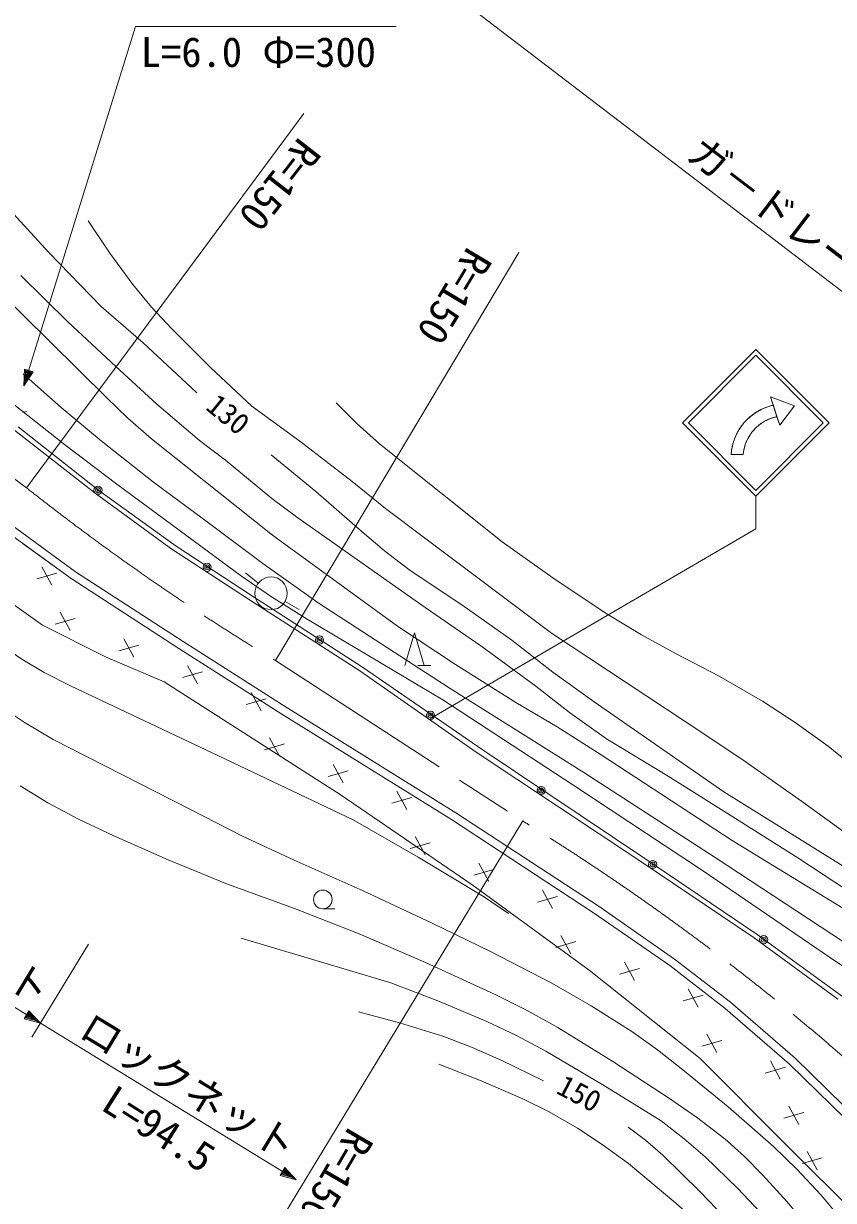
# Model space of a CAD drawing. Units: millimetres, scale not verified. Extents: x 40000 to 680000, y 20000 to 380000.
# Drawn here: x 263638 to 313459, y 240546 to 312945 of the extents above; entities that cross this region are included whole.
import ezdxf
from ezdxf.enums import TextEntityAlignment as Align

# ---------------------------------------------------------------- set-up
doc = ezdxf.new("R2010")
doc.units = ezdxf.units.MM
doc.header["$LTSCALE"] = 1000
doc.linetypes.add('CHAIN', pattern=[18.5, 12, -1.5, 3.5, -1.5])
for name, color, linetype, lineweight in [('M-BGD', 7, 'Continuous', 13), ('M-BMK', 2, 'CHAIN', 13), ('M-STR-HTXT', 7, 'Continuous', 13), ('M-STR-STRC', 7, 'Continuous', 13)]:
    doc.layers.add(name, color=color, linetype=linetype, lineweight=lineweight)
doc.styles.add('ＭＳ ゴシック', font='')
doc.styles.get('ＭＳ ゴシック').set_extended_font_data('MS Gothic')

msp = doc.modelspace()

# ---------------------------------------------------------------- linework, layer by layer
at = {"layer": 'M-BGD'}
for p, q in [((263811, 289084), (263584, 289026)), ((268039, 284054), (263108, 287920)), ((263305, 288134), (268275, 284212)), ((260067, 284145), (266841, 279223)), ((272694, 280652), (268039, 284054)), ((268275, 284212), (273032, 280805)), ((259773, 283738), (266558, 278809)), ((266558, 278809), (263618, 280945)), ((277471, 277529), (272694, 280652)), ((273032, 280805), (277724, 277723)), ((264755, 279530), (265368, 278401)), ((265678, 279141), (264446, 278789)), ((266558, 278809), (273181, 274499)), ((273181, 274499), (266558, 278809)), ((266841, 279223), (273449, 274923)), ((278079, 278523), (277298, 279150)), ((261812, 278064), (264807, 275926)), ((284327, 273129), (277471, 277529)), ((277724, 277723), (284482, 273353)), ((279729, 277398), (280597, 276900)), ((265891, 276743), (266504, 275614)), ((264807, 275926), (268723, 273962)), ((266814, 276355), (265582, 276002)), ((287090, 273449), (287691, 275457)), ((287691, 275457), (288291, 273449)), ((270728, 274708), (269496, 274355)), ((269805, 275096), (270418, 273967)), ((273181, 274499), (279523, 270466)), ((279523, 270466), (273181, 274499)), ((273449, 274923), (279789, 270891)), ((268723, 273962), (272294, 272459)), ((274642, 273061), (273410, 272709)), ((273719, 273449), (274332, 272320)), ((291478, 268119), (284327, 273129)), ((284482, 273353), (291910, 268253)), ((287891, 273449), (288691, 273449)), ((272294, 272459), (283178, 265468)), ((277633, 271802), (278246, 270674)), ((278556, 271414), (277324, 271062)), ((279789, 270891), (290237, 264395)), ((279523, 270466), (289968, 263972)), ((289968, 263972), (279523, 270466)), ((279692, 268627), (278460, 268275)), ((278770, 269015), (279383, 267887)), ((301557, 261439), (291478, 268119)), ((291910, 268253), (301851, 261585)), ((282684, 267369), (283297, 266240)), ((283606, 266981), (282374, 266628)), ((286598, 265722), (287211, 264593)), ((283178, 265468), (291299, 259921)), ((287520, 265334), (286288, 264981)), ((290237, 264395), (299040, 258622)), ((289968, 263972), (298760, 258205)), ((298760, 258205), (289968, 263972)), ((287734, 262935), (288347, 261806)), ((288657, 262547), (287425, 262195)), ((308584, 256708), (301557, 261439)), ((301851, 261585), (308770, 256902)), ((292571, 260900), (291338, 260548)), ((291648, 261288), (292261, 260160)), ((291299, 259921), (298440, 254721)), ((296485, 259253), (295252, 258901)), ((295562, 259642), (296175, 258513)), ((282046, 258492), (282796, 258492)), ((299040, 258622), (303683, 255396)), ((298760, 258205), (303389, 254991)), ((303389, 254991), (298760, 258205)), ((297621, 256467), (296389, 256114)), ((296698, 256855), (297311, 255726)), ((313732, 252924), (308584, 256708)), ((308770, 256902), (314020, 253091)), ((300612, 255208), (301225, 254079)), ((303389, 254991), (306805, 252364)), ((306805, 252364), (303389, 254991)), ((303683, 255396), (307121, 252753)), ((298440, 254721), (305255, 249271)), ((301535, 254820), (300303, 254467)), ((304526, 253561), (305139, 252432)), ((305449, 253173), (304217, 252821)), ((307121, 252753), (311095, 249304)), ((306805, 252364), (310756, 248934)), ((310756, 248934), (306805, 252364)), ((305663, 250774), (306276, 249646)), ((306585, 250386), (305353, 250034)), ((305255, 249271), (310438, 244071)), ((309577, 249127), (310190, 247999)), ((311095, 249304), (316096, 244409)), ((310499, 248739), (309267, 248387)), ((310756, 248934), (315739, 244057)), ((315739, 244057), (310756, 248934)), ((310713, 246341), (311326, 245212)), ((311635, 245952), (310403, 245600)), ((310438, 244071), (315391, 239129)), ((311849, 243554), (312462, 242425)), ((312772, 243166), (311540, 242813))]:
    msp.add_line(p, q, dxfattribs=at)
for points in [[(262113, 302202), (265190, 298867), (268414, 295541), (270987, 293306), (273361, 291106), (274300, 290221)], [(267616, 300817), (268951, 298815), (270366, 296890), (271519, 295500), (272789, 294141), (275146, 291783), (277686, 289399), (280724, 287186), (283848, 284776), (285906, 283116), (288312, 281317), (296117, 275434), (304267, 270060), (307883, 267647), (311489, 265118), (319290, 259463), (322247, 257389), (325219, 255171), (327376, 253427), (329580, 251774), (330460, 251171)], [(263474, 297444), (266366, 294597), (269306, 291845), (271838, 289534), (274461, 287298), (276063, 286095), (277475, 284913), (278903, 283736), (280514, 282547), (288346, 277019), (291771, 274656), (295148, 272192), (297227, 270573), (299504, 268936), (303301, 266646), (307259, 264138), (311258, 261628), (315093, 259100), (318910, 256607), (322837, 254170), (324940, 252824), (327049, 251343), (328797, 249836)], [(235913, 296462), (243767, 290951), (246623, 288714), (249646, 286209), (252088, 284132), (254496, 281946), (257660, 278848), (261031, 275707), (262288, 274709), (263534, 273844), (264912, 273030), (266517, 272208), (275239, 268083), (283918, 263961), (287922, 261662), (291937, 259236), (293460, 258202)], [(261809, 296775), (268752, 289925), (270045, 288667), (271511, 287391), (278945, 281477), (286648, 275866), (290217, 273506), (293926, 271186), (296473, 269680), (299176, 267959), (307238, 262683), (315404, 257696), (317268, 256521), (319148, 255211), (322125, 253270), (324920, 251296), (325677, 250614), (326399, 249814), (327236, 248584)], [(263624, 291403), (265958, 289326), (268422, 287275), (271642, 284741), (275090, 282161), (278361, 279722), (281823, 277269), (289890, 272032), (298112, 266874), (306181, 261653), (314068, 256461), (322128, 251030), (323463, 250048), (324852, 248898), (326120, 247688)], [(282860, 289612), (284138, 288338), (285544, 287091), (293088, 281054), (296346, 278750), (299583, 276585), (301644, 275348), (303791, 274181), (306420, 272793), (309088, 271267), (311101, 269955), (313137, 268496), (314224, 267611), (315237, 266652), (317358, 264418), (319648, 262173), (322709, 259591), (325561, 257052), (328486, 254700), (331533, 252391), (331795, 252243)], [(263029, 289535), (266156, 287049), (269382, 284613), (277053, 278942), (278885, 277686), (281094, 276305), (289421, 271341), (297425, 266119), (305406, 260841), (313282, 255481), (315153, 254214), (317370, 252845), (318536, 252069), (319610, 251236), (321316, 249851), (322882, 248435), (323385, 247804), (323768, 247164), (324181, 246132)], [(278862, 286417), (281611, 284160), (284321, 281805), (285845, 280503), (287425, 279293), (290597, 277188), (293667, 275016), (296202, 273054), (298744, 271217), (306721, 265692), (314815, 260632), (323113, 255450), (324972, 254220), (326861, 252844), (328105, 251834), (329352, 250687), (329582, 250467)], [(262328, 270881), (263731, 269928), (265451, 268901), (273901, 264596), (277114, 262964), (280276, 261471), (284538, 259593), (288765, 257609), (292370, 255859), (296131, 253917), (298557, 252510), (301047, 250936), (302625, 249820), (304197, 248580), (306976, 246303), (309770, 243870), (311208, 242472), (312701, 240870), (314644, 238537)], [(263428, 266060), (265136, 265013), (267023, 264006), (269194, 262976), (272527, 261504), (276174, 260012), (280310, 258502), (284284, 256946), (288363, 255177), (292642, 253208), (294617, 252232), (296513, 251184), (299885, 249100), (303381, 246813), (305034, 245672), (306785, 244334), (307969, 243278), (309092, 242133), (310614, 240463), (312237, 238519), (313127, 237335)], [(277032, 256681), (286231, 253944), (289219, 252788), (292143, 251545), (293955, 250693), (295762, 249726), (299275, 247669), (302853, 245439), (304285, 244341), (305559, 243240), (307568, 241281), (309611, 239131), (310721, 237807), (311796, 236357), (311831, 236308)], [(284242, 252160), (286761, 251481), (289435, 250652), (291194, 249985), (293022, 249179), (295619, 247907)], [(289175, 248924), (291787, 247908), (294355, 246795), (295969, 245990), (297710, 244998), (299240, 243997), (300856, 242811), (303763, 240382), (306677, 237812), (307427, 237019), (308167, 236069), (309222, 234240)], [(300823, 245051), (301900, 244246), (302956, 243327), (305254, 241072), (307755, 238466), (308774, 237235), (309834, 235775), (310303, 235097)]]:
    msp.add_lwpolyline(points, dxfattribs=at)
for centre, major_axis in [((268217, 284235), (0, -251)), ((268217, 284235), (0, -151)), ((268217, 284235), (0, -50.2)), ((274930, 279490), (0, -251)), ((274930, 279490), (0, -151)), ((274930, 279490), (0, -50.2)), ((278860, 277896), (0, -1004)), ((281845, 275020), (0, -251)), ((281845, 275020), (0, -151)), ((281845, 275020), (0, -50.2)), ((288669, 270393), (0, -251)), ((288669, 270393), (0, -151)), ((288669, 270393), (0, -50.2)), ((295477, 265769), (0, -251)), ((295477, 265769), (0, -151)), ((295477, 265769), (0, -50.2)), ((302341, 261214), (0, -251)), ((302341, 261214), (0, -151)), ((302341, 261214), (0, -50.2)), ((282046, 259064), (0, -572)), ((309168, 256590), (0, -251)), ((309168, 256590), (0, -151)), ((309168, 256590), (0, -50.2))]:
    msp.add_ellipse(centre, major_axis=major_axis, ratio=0.996704, dxfattribs=at)
at = {"layer": 'M-BMK'}
for p, q in [((240731, 301428), (263820, 284386)), ((279138, 273756), (294342, 263892))]:
    msp.add_line(p, q, dxfattribs=at)
for centre, start_param, end_param in [((356672, 402653), 5.61599, 5.740188), ((215775, 135626), 2.374369, 2.590536)]:
    msp.add_ellipse(centre, major_axis=(0, -150552), ratio=0.996704, start_param=start_param, end_param=end_param, dxfattribs=at)
at = {"layer": 'M-STR-HTXT'}
for p, q in [((256304, 340588), (344634, 272999)), ((263657, 290648), (270528, 312771)), ((270528, 312771), (286550, 312771)), ((263820, 284386), (280873, 307408)), ((279138, 273756), (294105, 298865)), ((263657, 290648), (263687, 291690)), ((264222, 291523), (263657, 290648)), ((263687, 291690), (264222, 291523)), ((263740, 290916), (263752, 291628)), ((264134, 291508), (263740, 290916)), ((263752, 291628), (264134, 291508)), ((263788, 291070), (263816, 291565)), ((264045, 291494), (263788, 291070)), ((263816, 291565), (264045, 291494)), ((263859, 291300), (263881, 291503)), ((263957, 291479), (263859, 291300)), ((263881, 291503), (263957, 291479)), ((294342, 263892), (279058, 238669)), ((250614, 260072), (264677, 251444)), ((264155, 250588), (267641, 256308)), ((263678, 251728), (263970, 252208)), ((263754, 251776), (263962, 252118)), ((263829, 251823), (263955, 252029)), ((263955, 252029), (264302, 251675)), ((263962, 252118), (264438, 251591)), ((263970, 252208), (264677, 251444)), ((264677, 251444), (263678, 251728)), ((264438, 251591), (263754, 251776)), ((264302, 251675), (263829, 251823)), ((263905, 251871), (263947, 251939)), ((264097, 251800), (263905, 251871)), ((263947, 251939), (264097, 251800)), ((264677, 251444), (280414, 241809)), ((279414, 242092), (279706, 242572)), ((279706, 242572), (280414, 241809)), ((280414, 241809), (279414, 242092)), ((279490, 242140), (279698, 242483)), ((280175, 241956), (279490, 242140)), ((279566, 242187), (279691, 242393)), ((280038, 242039), (279566, 242187)), ((279641, 242235), (279683, 242304)), ((279833, 242165), (279641, 242235)), ((279683, 242304), (279833, 242165)), ((279691, 242393), (280038, 242039)), ((279698, 242483), (280175, 241956))]:
    msp.add_line(p, q, dxfattribs=at)
at = {"layer": 'M-STR-STRC'}
for p, q in [((304183, 288387), (308684, 292903)), ((304536, 288387), (308684, 292548)), ((313186, 288386), (308684, 292903)), ((312833, 288386), (308684, 292548)), ((309591, 289990), (311062, 289424)), ((309591, 289990), (310150, 288235)), ((309591, 289990), (311062, 289424)), ((309591, 289990), (310150, 288235)), ((309757, 289469), (309591, 289990)), ((309591, 289990), (311062, 289424)), ((310150, 288235), (309591, 289990)), ((309591, 289990), (311062, 289424)), ((308453, 288855), (308499, 288890)), ((308499, 288890), (308546, 288924)), ((308546, 288924), (308594, 288958)), ((308594, 288958), (308642, 288991)), ((308642, 288991), (308690, 289022)), ((308690, 289022), (308739, 289053)), ((308739, 289053), (308789, 289083)), ((308789, 289083), (308839, 289113)), ((308839, 289113), (308890, 289141)), ((308890, 289141), (308941, 289169)), ((308941, 289169), (308993, 289195)), ((308993, 289195), (309045, 289221)), ((309045, 289221), (309098, 289246)), ((309098, 289246), (309151, 289269)), ((309151, 289269), (309204, 289292)), ((309204, 289292), (309258, 289314)), ((309258, 289314), (309312, 289335)), ((309312, 289335), (309367, 289355)), ((309367, 289355), (309422, 289374)), ((309422, 289374), (309477, 289393)), ((309477, 289393), (309532, 289410)), ((309532, 289410), (309588, 289426)), ((309588, 289426), (309644, 289441)), ((309644, 289441), (309701, 289455)), ((309757, 289469), (309701, 289455)), ((309757, 289469), (309984, 288756)), ((309757, 289469), (309984, 288756)), ((311062, 289424), (310150, 288235)), ((311062, 289424), (310150, 288235)), ((311062, 289424), (310150, 288235)), ((311062, 289424), (310150, 288235)), ((304183, 288387), (308684, 283869)), ((304536, 288387), (308684, 284224)), ((307771, 288143), (307805, 288190)), ((307805, 288190), (307840, 288237)), ((307840, 288237), (307875, 288283)), ((307875, 288283), (307912, 288328)), ((307912, 288328), (307949, 288373)), ((307949, 288373), (307987, 288417)), ((307987, 288417), (308026, 288461)), ((308026, 288461), (308065, 288503)), ((308065, 288503), (308106, 288545)), ((308106, 288545), (308147, 288587)), ((308147, 288587), (308188, 288627)), ((308188, 288627), (308231, 288667)), ((308231, 288667), (308274, 288706)), ((308274, 288706), (308318, 288744)), ((308318, 288744), (308362, 288782)), ((308362, 288782), (308407, 288819)), ((308407, 288819), (308453, 288855)), ((308684, 284224), (312833, 288386)), ((308685, 283870), (313186, 288386)), ((308782, 288164), (308749, 288134)), ((308816, 288193), (308782, 288164)), ((308851, 288222), (308816, 288193)), ((308886, 288250), (308851, 288222)), ((308922, 288278), (308886, 288250)), ((308958, 288305), (308922, 288278)), ((308995, 288332), (308958, 288305)), ((309032, 288357), (308995, 288332)), ((309070, 288382), (309032, 288357)), ((309108, 288407), (309070, 288382)), ((309146, 288431), (309108, 288407)), ((309185, 288454), (309146, 288431)), ((309224, 288476), (309185, 288454)), ((309264, 288498), (309224, 288476)), ((309304, 288519), (309264, 288498)), ((309344, 288539), (309304, 288519)), ((309385, 288559), (309344, 288539)), ((309426, 288578), (309385, 288559)), ((309467, 288596), (309426, 288578)), ((309509, 288613), (309467, 288596)), ((309551, 288630), (309509, 288613)), ((309593, 288646), (309551, 288630)), ((309636, 288661), (309593, 288646)), ((309678, 288676), (309636, 288661)), ((309721, 288690), (309678, 288676)), ((309765, 288703), (309721, 288690)), ((309808, 288715), (309765, 288703)), ((309852, 288726), (309808, 288715)), ((309896, 288737), (309852, 288726)), ((309940, 288747), (309896, 288737)), ((309984, 288756), (309940, 288747)), ((310150, 288235), (309984, 288756)), ((307365, 287373), (307385, 287427)), ((307385, 287427), (307407, 287481)), ((307407, 287481), (307430, 287535)), ((307430, 287535), (307453, 287588)), ((307453, 287588), (307478, 287641)), ((307478, 287641), (307503, 287693)), ((307503, 287693), (307529, 287745)), ((307529, 287745), (307556, 287797)), ((307556, 287797), (307584, 287848)), ((307584, 287848), (307613, 287898)), ((307613, 287898), (307643, 287948)), ((307643, 287948), (307674, 287998)), ((307674, 287998), (307705, 288047)), ((307705, 288047), (307738, 288095)), ((307738, 288095), (307771, 288143)), ((308198, 287422), (308177, 287382)), ((308219, 287462), (308198, 287422)), ((308241, 287501), (308219, 287462)), ((308264, 287540), (308241, 287501)), ((308287, 287579), (308264, 287540)), ((308311, 287617), (308287, 287579)), ((308336, 287655), (308311, 287617)), ((308362, 287692), (308336, 287655)), ((308388, 287729), (308362, 287692)), ((308415, 287766), (308388, 287729)), ((308442, 287802), (308415, 287766)), ((308470, 287837), (308442, 287802)), ((308499, 287872), (308470, 287837)), ((308528, 287907), (308499, 287872)), ((308558, 287941), (308528, 287907)), ((308588, 287974), (308558, 287941)), ((308619, 288007), (308588, 287974)), ((308651, 288040), (308619, 288007)), ((308683, 288072), (308651, 288040)), ((308715, 288103), (308683, 288072)), ((308749, 288134), (308715, 288103)), ((307192, 286696), (307201, 286754)), ((307201, 286754), (307211, 286811)), ((307211, 286811), (307222, 286869)), ((307222, 286869), (307234, 286926)), ((307234, 286926), (307247, 286982)), ((307247, 286982), (307261, 287039)), ((307261, 287039), (307276, 287095)), ((307276, 287095), (307292, 287151)), ((307292, 287151), (307308, 287207)), ((307308, 287207), (307326, 287263)), ((307326, 287263), (307345, 287318)), ((307345, 287318), (307365, 287373)), ((307944, 286698), (307936, 286653)), ((307953, 286742), (307944, 286698)), ((307963, 286787), (307953, 286742)), ((307973, 286831), (307963, 286787)), ((307984, 286875), (307973, 286831)), ((307996, 286918), (307984, 286875)), ((308009, 286962), (307996, 286918)), ((308023, 287005), (308009, 286962)), ((308037, 287048), (308023, 287005)), ((308052, 287091), (308037, 287048)), ((308067, 287133), (308052, 287091)), ((308084, 287175), (308067, 287133)), ((308101, 287217), (308084, 287175)), ((308119, 287259), (308101, 287217)), ((308137, 287300), (308119, 287259)), ((308157, 287341), (308137, 287300)), ((308177, 287382), (308157, 287341)), ((307164, 286426), (307166, 286465)), ((307907, 286425), (307164, 286426)), ((307164, 286426), (307907, 286425)), ((307166, 286465), (307171, 286523)), ((307171, 286523), (307177, 286581)), ((307177, 286581), (307184, 286639)), ((307184, 286639), (307192, 286696)), ((307912, 286474), (307907, 286429)), ((307917, 286519), (307912, 286474)), ((307922, 286564), (307917, 286519)), ((307929, 286609), (307922, 286564)), ((307936, 286653), (307929, 286609)), ((308684, 283869), (308684, 281862)), ((288681, 270196), (308684, 281862))]:
    msp.add_line(p, q, dxfattribs=at)
for major_axis, start_param, end_param in [((0, -3339), 3.361995, 4.647755), ((0, -2595), 3.336468, 4.629661)]:
    msp.add_ellipse((310485, 286210), major_axis=major_axis, ratio=0.996704, start_param=start_param, end_param=end_param, dxfattribs=at)

# ---------------------------------------------------------------- texts
at = {"layer": 'M-BGD', "style": 'ＭＳ ゴシック'}
for s, rotation, p in [('130', 320.707, (274517, 288948)), ('150', 332.222, (296147, 246826))]:
    msp.add_text(s, height=1320, rotation=rotation, dxfattribs=at).set_placement(p, align=Align.BOTTOM_LEFT)
at = {"layer": 'M-STR-HTXT', "style": 'ＭＳ ゴシック'}
msp.add_text('L=6.0 Φ=300', height=1833, dxfattribs=at).set_placement((270847, 309725), align=Align.BOTTOM_LEFT)
for s, rotation, p in [('R=150', 231.992, (280172, 306374)), ('ガ－ドレール\u3000L=219.0', 322.609, (303978, 304271)), ('R=150', 239.083, (290496, 299574)), ('ロックネット', 328.716, (251485, 259766)), ('ロックネット', 328.716, (266621, 250206)), ('L=94.5', 327.715, (268015, 245714)), ('R=150', 239.782, (283178, 245405))]:
    msp.add_text(s, height=1833, rotation=rotation, dxfattribs=at).set_placement(p, align=Align.BOTTOM_LEFT)

doc.saveas('drawing.dxf')
